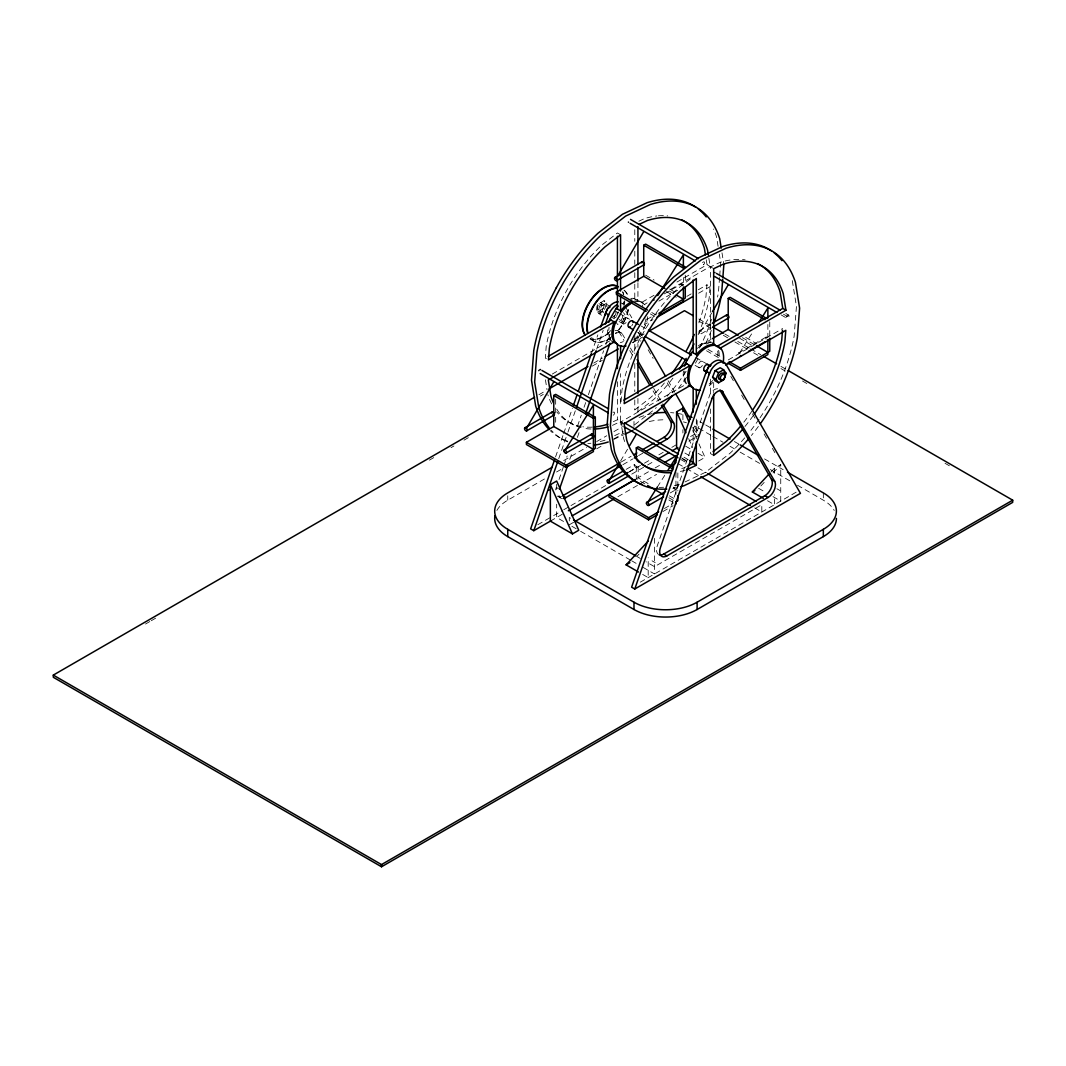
<?xml version="1.0" encoding="UTF-8"?>
<svg xmlns="http://www.w3.org/2000/svg" width="1066" height="1066" viewBox="0 0 1066 1066"><rect width="100%" height="100%" fill="white"/><g stroke="black" fill="none" stroke-linecap="round" stroke-linejoin="round"><path stroke-width="0.75" stroke-dasharray="5 3.75" d="M621.052 401.775L621.931 390.303A115.888 66.905 -60 0 1 677.63 288.739L693.167 276.707M698.137 334.737A115.888 66.905 -60 0 0 709.157 298.107L710.049 286.634L706.891 284.809L705.998 296.281A115.888 66.905 -60 0 1 698.576 323.731M719.563 277.493L718.417 292.377A133.89 77.298 -60 0 1 717.525 297.028M719.697 275.841L720.709 262.636L719.337 254.148M624.023 304.01L624.383 300.732M555.559 456.914L563.141 435.021M563.687 433.462L572.349 408.438M591.324 353.685L597.826 334.911M558.731 458.7L567.405 433.649M567.951 432.09L575.533 410.183M596.68 349.142L603.183 330.353M559.01 479.553L563.354 466.988M563.901 465.416L567.165 455.995M577.505 426.147L581.316 415.154M584.035 407.305L585.674 402.588M588.392 394.74L603.623 350.754M605.808 344.465L609.019 335.99A8.928 5.157 -60 0 1 610.325 334.084M569.777 459.393L572.495 451.531M577.399 437.393L579.025 432.689M596.44 310.126L598.959 303.623L604.009 300.705L607.473 302.717L602.437 305.622L599.905 312.138L602.437 315.723L598.959 313.724L596.44 310.126L599.905 312.138M604.515 309.513L606.527 304.303L604.009 300.705M616.508 316.429L618.52 311.219M615.055 320.879L617.574 324.477L622.624 321.559L625.156 315.056L623.463 312.658M647.728 316.655A24.545 14.178 -60 0 1 645.556 325.317L639.2 336.323A24.545 14.178 -60 0 1 632.778 342.546M620.559 461.072L628.021 448.386M700.882 331.353A1.786 1.026 60 0 0 698.99 331.526A1.786 1.026 60 0 0 700.882 333.885A1.786 1.026 60 0 0 700.882 331.353L711.648 313.031M739.604 352.979L751.97 333.325M657.402 487.002L665.357 474.37M636.828 556.479L639.04 554.107M771.118 471.838L774.422 468.294L780.738 464.643L780.738 501.087L772.45 496.303M760.857 485.963L764.175 482.405M773.01 472.931L780.738 464.643M672.913 378.124A115.888 66.905 -60 0 1 653.471 399.67L637.934 411.703L634.776 409.877L650.313 397.845A115.888 66.905 -60 0 0 664.611 382.707M634.776 424.668L654.071 409.717A133.89 77.298 -60 0 0 656.31 407.598M609.086 332.579C602.97 337.416 597.04 340.867 591.27 337.735M598.959 313.724L604.009 310.806M654.031 295.282L641.132 302.731A24.545 14.178 -60 0 1 642.865 306.555M676.95 282.05L707.038 264.674L710.196 266.5L670.074 289.659M644.29 304.556L647.155 302.891M664.318 293.856L681.6 283.876M658.895 301.105L677.616 290.298M552.321 374.046L609.632 340.96M646.849 319.467L656.856 313.697M686.877 296.361L691.168 293.883M698.31 289.765L706.891 284.809M645.556 325.317L644.29 324.597L652.858 319.64M698.603 293.23L710.049 286.634M538.943 394.713L544.699 391.382M593.695 363.093L602.343 358.109M634.043 339.801L644.13 333.978M145.522 624.036L149.853 621.531M151.292 620.705L155.609 618.2M429.411 460.126L435.181 456.794M451.038 447.653L453.916 445.988M464.003 440.165L469.773 436.833M540.382 396.072L543.26 394.407M592.256 366.118L602.343 360.295M632.604 342.812L642.691 336.989M699.363 330.713L710.875 324.064M701.148 333.805L711.222 327.982M700.855 345.291L710.929 339.468M706.611 344.158L710.929 341.653M738.711 352.886L766.081 337.083M624.676 441.564A115.888 66.905 -60 0 1 623.557 438.313L620.905 421.909L686.81 383.853L685.545 383.134A24.545 14.178 -60 0 1 683.812 368.916M728.305 359.895L782.631 328.541M563.701 460.592L586.646 447.334M596.693 441.537L606.727 435.741M613.909 431.597L622.517 426.627M496.863 510.441A44.625 25.771 0 0 1 507.749 500.181L546.485 477.808M556.532 472.011L563.701 467.881M596.693 448.826L600.997 446.334M613.909 438.886L623.943 433.089M621.172 462.031L631.139 456.261M622.904 464.669L632.871 458.913M638.574 455.622L642.851 453.157M626.168 469.36L634.816 464.363M629.393 471.625L636.602 467.454M537.837 524.712L552.241 516.397M553.68 515.558L562.328 510.574M563.767 509.735L569.537 506.417M570.976 505.577L606.994 484.79M628.607 472.305L643.011 463.99M644.45 463.164L650.22 459.832M658.855 454.836L663.185 452.344M671.82 447.36L679.029 443.19M690.555 436.54L696.325 433.209L699.469 435.035L687.943 441.684M550.362 521.127L564.047 513.226M631.765 474.13L646.169 465.815M647.608 464.976L654.817 460.818M636.535 478.661L649.407 471.225M655.137 467.921L660.853 464.616M573.588 522.3L569.297 524.778L569.297 517.49L572.136 519.129M617.934 496.689L637.961 485.123M639.4 484.297L656.563 474.383M698.683 461.005L704.999 457.354L698.976 443.936M670.194 492.958L675.951 489.64M664.424 508.495L673.072 503.512M662.985 511.52L673.072 505.697M640.266 582.183L797.315 491.519M638.84 221.222L644.277 218.677A115.888 66.905 -60 0 1 656.869 215.972M698.31 345.864A24.545 14.178 -60 0 1 709.263 342.066L710.516 342.786L710.516 266.86L720.016 262.396A115.888 66.905 -60 0 1 745.134 259.824M613.35 421.643L617.427 419.724L620.572 421.55L620.572 373.673M612.444 425.374L620.572 421.55M614.682 435.648L623.21 431.65M613.736 439.405L623.463 434.821M686.384 466.642L683.666 467.921A115.888 66.905 -60 0 1 678.895 469.24M684.958 481.952L705.452 472.318L729.824 453.45A133.89 77.298 -60 0 0 745.121 437.406M630.766 298.44A24.545 14.178 -60 0 1 633.51 298.333L642.798 302.717L645.556 305.276L637.108 299.439M633.51 298.333L642.798 302.717M709.263 342.066L712.848 343.172M710.516 266.86L712.621 268.072M785.815 313.484L788.64 315.123A1.786 1.026 -60 0 1 788.08 317.881A1.786 1.026 -60 0 1 786.535 316.988A1.786 1.026 -60 0 1 788.64 315.123M783.47 314.19L787.747 316.669M781.191 314.936L786.855 318.214M620.572 234.8L617.427 232.974L601.89 245.007A115.888 66.905 -60 0 0 546.192 346.583L545.312 358.043L548.47 359.868M681.227 284.702L682.493 285.421M645.623 275.188L654.124 280.105M669.701 289.086L673.952 291.551M669.221 291.005L674.885 294.269M666.383 291.551L676.297 297.281M745.694 337.389L757.02 343.932M742.376 337.669L755.128 345.024M739.551 338.215L752.29 345.571M698.883 318.987L711.835 326.476M724.787 333.951L730.543 337.282M737.752 341.426L749.265 348.076M750.704 348.915L760.778 354.725M780.938 366.371L786.695 369.689M698.883 321.172L711.835 328.661M723.348 335.31L727.665 337.802M734.874 341.959L747.826 349.435M753.582 352.766L757.899 355.258M780.938 368.556L786.695 371.874M802.525 381.015L806.842 383.507M945.036 463.297L949.366 465.789M651.766 312.525L656.016 314.976M650.353 313.897L656.016 317.162M707.931 349.382L720.669 356.737M706.518 350.754L719.257 358.109M620.212 302.464L623.37 304.29M606.527 304.303L610.005 306.302M601.104 302.864A3.571 2.065 -60 0 1 599.971 308.407A3.571 2.065 -60 0 1 596.88 306.622A3.571 2.065 -60 0 1 601.104 302.864L606.834 306.182M615.255 311.045L618.413 312.871A3.571 2.065 -60 0 0 615.095 314.537A3.571 2.065 -60 0 0 614.442 318.681M619.759 313.644L629.46 319.24M641.279 326.076L647.022 329.381M695.818 357.563L706.625 363.799M598.959 303.623L602.437 305.622M612.524 315.723L616.001 317.735M619.159 319.56L622.624 321.559M597.533 309.06L603.263 312.365M611.684 317.228L613.789 318.441M619.053 321.479L626.235 325.623M637.708 332.259L643.451 335.577M695.125 365.398L702.294 369.542M633.75 340.014A24.545 14.178 -60 0 0 637.934 335.603L639.2 336.323M640.866 340.6L640.546 341.2M615.109 330.593A8.928 5.157 -60 0 1 617.934 330.846L622.078 333.578L624.623 337.989M617.934 330.846L622.131 333.658M610.138 339.255L608.033 338.042L610.085 339.401M704.28 424.148L697.111 420.004L697.111 427.293L711.448 435.568M705.719 424.974L711.448 428.292M734.407 441.537L738.711 444.016M764.535 458.926L783.177 469.693M712.888 436.407L722.935 442.203M730.103 446.334L734.407 448.826M740.137 452.144L760.231 463.737M770.265 469.533L790.346 481.126M797.528 485.27L823.338 500.181A44.625 25.771 0 0 1 834.238 510.441M776.887 488.734L780.032 490.56M713.674 455.422L710.516 453.61L710.516 408.944M685.665 446.201L691.194 449.386M698.097 453.37L704.999 457.354M758.646 488.335L764.175 491.519M684.878 453.023L690.395 456.221M767.52 500.74L774.422 504.724L774.422 494.784M683.986 457.221L688.236 459.673M620.905 421.909L624.063 423.735M620.092 422.389L622.957 424.041M681.547 457.874L687.264 461.178M682.28 458.82L687.956 462.098M697.897 467.827L706.412 472.758M680.788 459.499L687.863 463.577M678.016 463.643L685.118 467.747M686.531 468.56L699.323 475.942M754.701 507.922L761.804 512.013L761.804 504.724L654.497 566.686L645.983 561.755M570.417 422.989L573.561 424.814M673.792 487.362A1.786 1.026 60 0 0 675.697 489.72A1.786 1.026 60 0 0 675.697 487.189A1.786 1.026 60 0 0 673.792 487.362L675.058 488.095M634.443 465.189A1.786 1.026 60 0 0 636.335 467.548A1.786 1.026 60 0 0 636.335 465.016A1.786 1.026 60 0 0 634.443 465.189L635.709 465.909M648.115 483.578L638.201 477.861L638.201 463.137M669.355 495.85L675.018 499.115M644.797 483.857L636.309 478.954L636.309 462.604M668.875 497.755L674.538 501.02M668.875 499.941L673.126 502.392M561.755 438.779L564.913 440.591M558.384 488.628L556.292 487.415A10.22 5.903 -60 0 0 555.586 490.507M557.331 496.063L560.489 497.875M652.046 560.809L655.204 562.635M637.455 556.838L640.306 558.477M563.568 521.474L556.665 517.49L556.665 504.231M571.856 526.258L578.758 530.242M580.65 531.334L630.366 560.023M631.778 560.849L637.455 564.127M643.144 567.405L654.497 573.961L654.497 537.53M642.665 574.427L648.195 577.612L648.195 557.731M612.564 341.959L609.805 339.401A24.545 14.178 -60 0 1 607.633 328.022M730.836 376.391L734.168 382.148M741.643 395.1L744.961 400.856M752.449 413.808L755.767 419.564M764.082 433.955L766.574 438.273M772.384 448.346L775.702 454.103M625.196 306.382L631.805 317.815M639.227 330.687L642.531 336.403M668.115 380.709L674.711 392.155M694.526 426.453L697.83 432.183M625.702 310.899L629.859 318.094M638.161 332.485L641.479 338.242M648.128 349.755L653.112 358.389M667.236 382.854L673.059 392.914M692.993 427.453L696.325 433.209M630.446 348.062L634.603 355.271M653.738 388.397L660.387 399.923M618.92 331.753L623.97 340.48M629.779 350.567L633.111 356.324M653.072 390.902L658.895 400.976M692.953 430.517L696.298 437.979M688.649 438.632L692.66 447.587M792.291 280.625L796.449 306.368L794.157 336.096A133.89 77.298 -60 0 1 759.991 417.859M721.988 252.829L723.654 263.115M718.071 246.313L716.552 236.905A133.89 77.298 -60 0 0 713.554 229.043M708.863 258.292L710.196 266.5M706.238 259.758L707.038 264.674M545.432 379.816L547.018 389.663M823.338 492.892L823.338 500.181M774.422 468.294L774.422 476.569M769.759 321.852L769.759 336.576M767.866 324.464L767.866 337.029M713.674 382.641L713.674 392.568M710.516 379.163L710.516 395.699M696.325 419.058L696.325 438.872M693.167 427.146L693.167 443.643M685.278 275.188L685.278 283.369M683.386 277.533L683.386 285.395M682.906 414.781L682.906 419.751M682.906 429.691L682.906 433.009M677.843 472.944L677.843 490.933M675.951 472.345L675.951 494.211M637.934 282.73L637.934 300.879A24.545 14.178 -60 0 0 633.75 301.292M637.934 335.603L637.934 347.183M637.934 398.457L637.934 411.703M634.776 229.736L634.776 241.289M634.776 251.19L634.776 264.395M634.776 272.656L634.776 282.557M634.776 284.209L634.776 299.066A24.545 14.178 -60 0 0 630.592 299.479M634.776 335.43L634.776 353.632M634.776 363.559L634.776 391.675M634.776 399.95L634.776 409.877M633.99 421.456L633.99 427.293M617.427 381.761L617.427 419.724M556.665 484.35L556.665 492.639M555.666 399.27L555.666 415.62M555.666 417.259L555.666 425.427M507.749 495.797L507.749 500.181M622.198 425.067A1.786 1.026 -60 0 1 620.932 424.335A1.786 1.026 -60 0 1 622.198 422.149M738.511 353.073A1.786 1.026 60 0 1 739.937 353.206M766.081 339.148A1.786 1.026 60 0 1 765.814 337.402A1.786 1.026 60 0 1 766.974 337.176M612.977 412.475A1.786 1.026 -60 0 1 614.562 412.968A1.786 1.026 -60 0 1 612.977 415.3M681.267 285.102A1.786 1.026 60 0 1 682 283.796A1.786 1.026 60 0 1 683.586 285.328M622.291 315.243A3.571 2.065 -60 0 1 621.638 319.387A3.571 2.065 -60 0 1 618.32 321.053M615.908 311.978A3.571 2.065 -60 0 1 612.817 317.335M603.689 312.471A3.571 2.065 -60 0 1 603.169 308.194A3.571 2.065 -60 0 1 607.14 306.502M623.983 290.165A29.701 17.149 -60 0 1 628.18 297.054M628.18 309.606A29.701 17.149 -60 0 1 615.428 333.338M612.27 336.243A29.701 17.149 -60 0 1 589.725 337.669M624.303 290.352A29.701 17.149 -60 0 1 628.5 297.241M628.5 309.793A29.701 17.149 -60 0 1 615.735 333.525M610.405 338.082A29.701 17.149 -60 0 1 590.031 337.855M622.571 291.831A29.701 17.149 -60 0 1 623.45 294.323M624.143 301.465A29.701 17.149 -60 0 1 623.903 304.13M610.698 330.607A29.701 17.149 -60 0 1 589.671 338.682M622.89 292.017A29.701 17.149 -60 0 1 623.77 294.509M624.449 301.651A29.701 17.149 -60 0 1 623.77 307.061M608.926 332.779A29.701 17.149 -60 0 1 589.991 338.855M591.017 429.012A115.888 66.905 -60 0 1 582.689 427.999M581.09 427.613A115.888 66.905 -60 0 1 555.573 407.185M592.296 427.146A115.888 66.905 -60 0 1 582.809 426.76M581.157 426.493A115.888 66.905 -60 0 1 556.745 411.876M551.642 403.934A115.888 66.905 -60 0 1 547.817 394.593M658.402 215.825A115.888 66.905 -60 0 1 667.716 215.892M610.365 338.988A24.545 14.178 -60 0 1 609.072 327.342M622.704 303.73A24.545 14.178 -60 0 1 624.969 302.078M626.102 322.492A3.571 2.065 -60 0 1 622.357 322.638A3.571 2.065 -60 0 1 625.276 317.575A3.571 2.065 -60 0 1 627.021 320.893M632.711 324.171A3.571 2.065 -60 0 1 631.778 325.77M711.502 319.32A133.89 77.298 -60 0 1 698.656 349.768M686.104 371.354A133.89 77.298 -60 0 1 666.183 397.325M605.102 440.151A133.89 77.298 -60 0 1 597.16 442.23M590.91 443.243A133.89 77.298 -60 0 1 587.846 443.523M567.538 441.137A133.89 77.298 -60 0 1 550.283 430.677M711.302 330.447A133.89 77.298 -60 0 1 705.465 344.105M697.91 358.896A133.89 77.298 -60 0 1 695.432 363.226M686.464 377.324A133.89 77.298 -60 0 1 676.683 390.489M567.738 441.87A133.89 77.298 -60 0 1 551.215 430.198M635.016 302.024A24.545 14.178 -60 0 1 639.2 301.611M646.023 318.761A24.545 14.178 -60 0 1 644.29 324.597M623.33 341.533A24.545 14.178 -60 0 1 620.345 342.652M751.956 411.09A115.888 66.905 -60 0 1 743.468 422.616M718.604 350.288A24.545 14.178 -60 0 1 719.057 357.843M686.118 382.707A24.545 14.178 -60 0 1 684.825 371.075M697.351 348.395A24.545 14.178 -60 0 1 706.332 343.199M753.302 415.527A115.888 66.905 -60 0 1 744.561 427M685.238 470.213A115.888 66.905 -60 0 1 678.895 471.745M717.671 351.074A24.545 14.178 -60 0 1 717.605 358.522M702.361 365.465A3.571 2.065 -60 0 1 698.297 366.984A3.571 2.065 -60 0 1 700.362 361.654A3.571 2.065 -60 0 1 703.014 363.772M759.045 419.231A133.89 77.298 -60 0 1 749.265 432.396M679.255 484.364A133.89 77.298 -60 0 1 672.899 485.963M663.598 487.242A133.89 77.298 -60 0 1 659.121 487.389M758.366 426.467A133.89 77.298 -60 0 1 751.397 435.488M677.643 487.442A133.89 77.298 -60 0 1 672.913 488.361M712.674 380.522A24.545 14.178 -60 0 1 707.264 385.546M712.901 382.388A24.545 14.178 -60 0 1 707.384 387.051M717.618 388.744A8.928 5.157 -60 0 0 709.996 394.3L657.282 545.712A10.22 5.903 -60 0 0 658.322 554.36M562.382 498.555A10.22 5.903 -60 0 1 558.731 492.332M616.628 333.112A8.928 5.157 -60 0 1 621.092 332.659M561.529 496.343A10.22 5.903 -60 0 1 558.211 496.529M649.247 421.523A44.625 25.771 0 0 1 665.544 419.751M683.399 421.896A44.625 25.771 0 0 1 686.411 422.736M694.672 425.987A44.625 25.771 0 0 1 697.111 427.293M639.054 417.486A44.625 25.771 0 0 1 653.991 413.328M670.541 412.622A44.625 25.771 0 0 1 673.859 412.902M677.097 413.328A44.625 25.771 0 0 1 683.399 414.607M703.587 264.674A1.786 1.026 -60 0 0 704.16 261.916A1.786 1.026 -60 0 0 702.041 263.782A1.786 1.026 -60 0 0 703.587 264.674M602.143 309.66A3.571 2.065 -60 0 0 603.263 304.13A3.571 2.065 -60 0 0 599.039 307.874A3.571 2.065 -60 0 0 602.143 309.66"/><path stroke-width="1.5" d="M722.721 279.305L721.575 294.189A133.89 77.298 -60 0 1 714.113 322.731M722.855 277.653L723.867 264.461M782.497 330.18L781.751 340.014A115.888 66.905 -60 0 1 752.849 409.757M608.073 316.269L609.899 312.072A13.485 7.782 -60 0 1 616.628 304.956M709.063 374.579L710.875 370.382A13.485 7.782 -60 0 1 724.36 362.6L726.186 364.692M712.128 398.311L713.154 396.126A8.928 5.157 -60 0 1 722.082 390.969L774.676 481.272A10.473 6.05 -60 0 1 768.053 497.476L666.89 555.879L663.745 554.053A10.22 5.903 -60 0 1 659.201 554.826M554.48 460.046L530.628 528.869L533.786 530.695L551.082 520.714M573.441 405.307L577.226 394.353M578.318 391.222L591.324 353.685M600.531 327.089L606.741 310.246A13.485 7.782 -60 0 1 618.24 301.851M533.786 530.695L557.651 461.831M576.626 407.052L596.134 350.701M605.355 324.091L608.566 314.843L605.408 313.018M559.437 489.227L567.605 465.669M585.567 413.835L610.045 343.145M706.398 371.328L631.618 587.179L634.776 589.005L800.459 493.345L725.693 363.826L721.202 360.774A13.485 7.782 -60 0 0 707.731 368.556L706.398 371.328L709.556 373.14L634.776 589.005M712.168 398.178L660.427 547.538A10.22 5.903 -60 0 0 666.89 555.879M604.955 315.056L607.473 308.54L610.005 307.088M705.945 373.353L708.464 366.851L710.995 365.398M712.568 377.177L715.099 370.675L720.15 367.757L723.614 369.769L726.146 373.353L723.614 379.869L718.564 382.774L715.099 380.775L712.568 377.177L716.046 379.19L718.564 382.774M716.046 379.19L718.564 372.674L723.614 369.769M608.806 322.292A24.545 14.178 -60 0 1 609.805 319.36L616.161 308.354A24.545 14.178 -60 0 1 618.2 306.022M626.022 345.93A24.545 14.178 -60 0 1 621.838 346.343L618.24 345.237L615.482 342.679A24.545 14.178 -60 0 1 615.482 322.638L621.838 311.632A24.545 14.178 -60 0 1 630.512 303.93M684.545 366.011A24.545 14.178 -60 0 1 685.545 363.08L691.901 352.086L697.577 355.364A24.545 14.178 -60 0 1 714.94 345.344L718.537 346.45L721.296 349.008A24.545 14.178 -60 0 1 723.028 363.213M700.322 389.969A24.545 14.178 -60 0 1 697.577 390.076L693.993 388.97L691.234 386.412A24.545 14.178 -60 0 1 691.234 366.371L697.577 355.364M526.431 428.385A1.786 1.026 60 0 0 524.539 428.559A1.786 1.026 60 0 0 526.431 430.917A1.786 1.026 60 0 0 526.431 428.385L553.774 381.855M616.401 278.159A1.786 1.026 60 0 0 614.496 278.319A1.786 1.026 60 0 0 616.401 280.678A1.786 1.026 60 0 0 616.401 278.159L643.731 231.615M608.966 480.819A1.786 1.026 60 0 0 607.074 480.993A1.786 1.026 60 0 0 608.966 483.338A1.786 1.026 60 0 0 608.966 480.819L619.732 462.484M629.673 445.561L636.309 434.275M712.474 311.618L728.211 284.822M657.775 295.562L683.386 254.867L683.386 268.112L685.278 267.02L645.623 244.127L643.731 245.22L643.731 276.281L616.361 292.084L616.361 294.269L646.103 311.445M565.167 450.012L593.416 405.107L593.416 451.598L566.059 467.401L526.404 444.509L526.404 442.323L553.774 426.52L593.416 449.412M759.032 322.105L767.866 308.074L767.866 318.001M647.688 502.432L657.402 487.002M668.009 470.159L675.951 457.527L675.951 462.497M638.521 572.029L626.102 564.86L648.195 541.168M763.376 498.355L752.343 491.972L768.906 474.21M634.137 429.425L657.229 411.543A133.89 77.298 -60 0 0 672.539 395.499M713.114 451.598L726.053 441.577A115.888 66.905 -60 0 0 741.403 425.174M556.319 287.554L556.319 287.78M614.869 277.506L642.238 261.703M616.654 280.598L644.024 264.794M548.177 356.404L611.071 320.08M658.895 313.311L685.278 298.08L685.278 286.634M658.895 315.496L683.386 301.358L683.386 286.967M615.482 342.679L614.229 341.946L548.324 380.002L550.975 396.405A115.888 66.905 -60 0 0 553.374 402.775M657.149 317.162L692.887 296.535M788.134 370.515L1012.7 500.181L1012.7 502.366L381.521 866.778L53.3 677.283L53.3 675.098L534.612 397.205M549.03 388.89L587.939 366.424M605.221 356.444L618.2 348.955M649.9 330.647L684.479 310.686L693.127 315.669M553.774 426.52L553.774 395.459L555.666 394.367L595.321 417.259L595.321 448.32L566.059 465.216L526.404 442.323M712.368 338.642L728.211 329.487L728.211 298.427L730.117 297.334L766.934 318.587M524.912 427.746L552.281 411.942M712.315 323.225L726.719 314.91M526.697 430.837L554.067 415.034M712.661 327.155L728.504 318.001M623.916 400.123L686.81 363.812M720.03 348.276L785.935 310.233L782.777 308.407L716.872 346.463L721.296 349.008M595.321 417.259L593.416 418.352L553.774 395.459M564.274 449.919L591.63 434.115M566.059 453.01L593.416 437.207M748.625 351.287L765.122 341.76M691.234 386.412L689.968 385.679L624.063 423.735L626.715 440.138A115.888 66.905 -60 0 0 671.194 472.691M725.746 365.025L785.789 330.353L784.896 341.826A115.888 66.905 -60 0 1 754.208 414.221M552.228 467.214L507.749 492.892A44.625 25.771 0 0 0 507.749 529.322L507.749 536.611L633.99 609.499A44.625 25.771 0 0 0 697.111 609.499L823.338 536.611A44.625 25.771 0 0 0 836.424 518.396M729.171 361.64L740.497 368.183L769.759 351.287L769.759 338.215M727.758 363.013L740.497 370.368L767.866 354.565L767.866 340.174M550.362 484.684L556.665 481.046L578.758 530.242L572.455 533.879L550.362 521.127L550.362 484.684L572.455 533.879M679.362 449.839L676.59 448.24L676.59 411.809L682.906 408.158L688.929 421.576M636.309 459.326L636.309 447.88L638.201 446.787L673.592 467.228M619.746 462.844L562.755 495.757L565.899 497.569L621.478 465.496M633.99 454.622L636.842 452.97M642.545 449.692L653.938 443.11M656.789 441.457L663.918 437.353A10.473 6.05 -60 0 0 670.541 421.15L661.386 405.307M634.297 458.087L637.148 456.448M645.69 451.504L667.063 439.165A10.473 6.05 -60 0 0 673.685 422.975L662.879 404.241M607.447 480.166L623.29 471.025M609.232 483.258L627.954 472.451M568.365 510.734L628.873 475.796M657.695 459.153L669.221 452.504M672.1 450.838L677.869 447.507M572.149 515.837L635.109 479.487M665.144 462.138L676.59 455.528M657.229 514.838L648.581 519.835L608.939 496.943L608.939 494.757L634.856 479.78M575.014 521.474L613.643 499.168M670.874 466.122L675.164 463.643M646.795 502.339L665.53 491.533M648.581 505.431L663.585 496.783M608.939 494.757L648.581 517.65L658.668 511.827M626.102 564.86L629.886 562.675M752.343 491.972L754.861 490.52M663.745 554.053L764.908 495.65A10.473 6.05 -60 0 0 771.531 479.46L719.91 390.063L723.121 391.968M507.749 529.322L633.99 602.21A44.625 25.771 0 0 0 697.111 602.21L823.338 529.322A44.625 25.771 0 0 0 823.338 492.892L787.481 472.185M53.3 675.098L381.521 864.579L1012.7 500.181M639.294 224.313L647.422 220.489A115.888 66.905 -60 0 1 707.544 250.097L708.33 255.014M624.916 434.142L632.871 430.411M687.743 466.002L693.167 463.457L696.325 465.282L696.325 442.163M686.824 469.733L696.325 465.282M612.564 341.959L616.161 343.065M688.303 385.692L691.901 386.798M630.512 219.396L698.497 258.638M630.153 223.314L695.298 260.917M716.419 273.416L780.152 310.219M714.633 276.507L776.941 312.485M643.731 245.22L683.386 268.112M728.211 298.427L765.042 319.68M643.731 276.281L664.971 288.553M676.297 295.095L683.386 299.173M728.211 329.487L738.125 335.217M756.54 345.837L767.866 352.38M713.274 327.302L723.348 333.125M763.656 356.39L776.621 363.866M689.968 385.679A24.545 14.178 -60 0 1 689.968 365.638L624.21 403.601L625.089 392.128A115.888 66.905 -60 0 1 680.788 290.565L696.325 278.532L696.325 354.632A24.545 14.178 -60 0 1 713.674 344.611L714.94 345.344M616.361 292.084L647.515 310.073M616.161 308.354L621.838 311.632M723.827 372.021L726.146 373.353M632.671 321.106L638.414 324.41M648.461 330.22L691.514 355.071M707.304 364.186L710.169 365.851M715.099 370.675L718.564 372.674M629.1 327.289L633.404 329.767M644.89 336.403L686.504 360.428M703.733 370.368L706.598 372.034M609.805 319.36L615.482 322.638M685.545 363.08L691.234 366.371M621.838 346.343L620.572 345.624L620.572 358.829M697.577 390.076L696.325 389.343L696.325 404.201M712.888 429.118L730.103 439.059M740.137 444.855L758.792 455.622M670.541 421.15L673.685 422.975M771.531 479.46L774.676 481.272M663.918 437.353L667.063 439.165M764.908 495.65L768.053 497.476M541.968 370.448L608.539 408.878M540.182 373.553L608.166 412.795M624.503 422.882L678.322 453.956M689.649 460.485L693.899 462.937M707.837 473.57L756.127 501.446M624.143 426.786L677.949 457.86M700.735 476.755L750.437 505.457M636.309 447.88L673.126 469.133M591.27 434.941L592.523 435.661M647.635 485.496L663.212 494.491M573.548 519.942L636.042 556.026M712.848 343.172L715.606 345.73M643.358 337.829L665.637 376.431M675.538 393.581L690.395 419.311M637.095 359.588L652.072 385.519M637.268 363.533L649.74 385.132M676.59 411.809L685.971 432.676M548.657 490.2L549.137 489.907M785.935 310.233L783.283 293.816A115.888 66.905 -60 0 0 723.174 264.221L713.674 268.685L713.674 344.611M782.777 308.407L780.125 292.004A115.888 66.905 -60 0 0 757.526 263.595M721.229 248.125L719.71 238.717A133.89 77.298 -60 0 0 650.247 204.525L625.635 216.092L601.277 234.96A133.89 77.298 -60 0 0 536.931 352.313L534.652 382.041L538.81 407.772A133.89 77.298 -60 0 0 549.123 427.746M705.452 254.827L704.386 248.271A115.888 66.905 -60 0 0 681.787 219.863M823.338 529.322L823.338 536.611M740.497 368.183L740.497 370.368M713.674 394.22L713.674 455.422L729.211 443.389A115.888 66.905 -60 0 0 742.456 429.518M697.111 602.21L697.111 609.499M693.167 280.012L693.167 352.806M693.167 387.531L693.167 412.289M693.167 451.904L693.167 463.457M682.906 408.158L682.906 411.476M677.843 495.85L677.843 500.754L675.951 501.846L675.951 504.031M648.581 517.65L648.581 519.835M637.934 226.605L637.934 264.568M637.934 267.872L637.934 281.078M637.934 352.14L637.934 393.501M633.99 602.21L633.99 609.499M620.572 291.045L620.572 234.8L605.035 246.832A115.888 66.905 -60 0 0 549.35 348.395L548.47 359.868L614.229 321.905A24.545 14.178 -60 0 0 614.229 341.946M620.572 296.015L620.572 310.899A24.545 14.178 -60 0 1 632.271 301.771M617.427 236.292L617.427 275.987M617.427 279.305L617.427 309.087M617.427 343.798L617.427 368.556M566.059 465.216L566.059 467.401M381.521 864.579L381.521 866.778M714.74 272.523A1.786 1.026 -60 0 1 715.006 272.603M740.83 355.511A1.786 1.026 60 0 1 740.244 356.057M768.24 339.361A1.786 1.026 60 0 1 768.066 339.987M726.399 316.122A1.786 1.026 60 0 1 727.398 314.896A1.786 1.026 60 0 1 728.878 317.055A1.786 1.026 60 0 1 727.612 317.908M591.31 435.341A1.786 1.026 60 0 1 592.416 434.142A1.786 1.026 60 0 1 593.789 436.514A1.786 1.026 60 0 1 592.203 436.887M538.77 370.662A1.786 1.026 -60 0 1 539.036 370.288M539.996 369.582A1.786 1.026 -60 0 1 540.555 369.635M551.948 413.168A1.786 1.026 60 0 1 553.054 411.969A1.786 1.026 60 0 1 554.427 414.341A1.786 1.026 60 0 1 552.841 414.714M628.527 222.301A1.786 1.026 -60 0 1 628.407 222.021M653.898 300.146A1.786 1.026 60 0 1 654.031 299.866M641.919 262.929A1.786 1.026 60 0 1 642.811 261.65A1.786 1.026 60 0 1 644.357 263.582A1.786 1.026 60 0 1 643.464 264.848M721.096 379.19A3.571 2.065 -60 0 1 718.564 377.724A3.571 2.065 -60 0 1 721.096 373.353A3.571 2.065 -60 0 1 723.614 374.819M585.301 335.11A29.701 17.149 -60 0 1 590.697 300.639A29.701 17.149 -60 0 1 618.333 286.781M587.619 333.032A29.701 17.149 -60 0 1 594.588 303.997A29.701 17.149 -60 0 1 617.201 287.94M587.939 333.218A29.701 17.149 -60 0 1 594.895 304.17A29.701 17.149 -60 0 1 617.507 288.126M584.981 334.937A29.701 17.149 -60 0 1 590.391 300.452A29.701 17.149 -60 0 1 618.014 286.594M693.979 343.905A115.888 66.905 -60 0 1 689.369 352.846M686.224 358.376A115.888 66.905 -60 0 1 679.375 369.182M607.9 426.933A115.888 66.905 -60 0 1 593.949 429.025M694.326 334.457A115.888 66.905 -60 0 1 686.211 351.02M682.253 357.923A115.888 66.905 -60 0 1 671.633 373.82M607.926 424.188A115.888 66.905 -60 0 1 593.802 427.04M608.26 441.977A133.89 77.298 -60 0 1 594.068 445.055M630.512 326.889A3.571 2.065 -60 0 1 627.994 325.436A3.571 2.065 -60 0 1 630.512 321.066A3.571 2.065 -60 0 1 633.044 322.518M698.337 209.056A133.89 77.298 -60 0 1 706.225 216.931M549.15 429.545A133.89 77.298 -60 0 1 535.652 405.959L531.494 380.229L533.773 350.487A133.89 77.298 -60 0 1 598.119 233.134L622.491 214.266L647.089 202.7A133.89 77.298 -60 0 1 695.805 207.204M672.619 470.426A115.888 66.905 -60 0 1 642.025 464.363M639.413 462.497A115.888 66.905 -60 0 1 636.948 460.405M774.089 252.789A133.89 77.298 -60 0 1 781.964 260.664M641.785 484.35A133.89 77.298 -60 0 1 611.391 449.679L607.234 423.948L609.525 394.22A133.89 77.298 -60 0 1 673.859 276.867L698.23 257.999L722.841 246.433A133.89 77.298 -60 0 1 771.544 250.936M706.265 370.622A3.571 2.065 -60 0 1 703.733 369.169A3.571 2.065 -60 0 1 706.265 364.799A3.571 2.065 -60 0 1 708.783 366.251M760.298 423.788A133.89 77.298 -60 0 0 797.315 337.922L799.607 308.181L795.449 282.45A133.89 77.298 -60 0 0 725.999 248.258L701.388 259.824L677.017 278.692A133.89 77.298 -60 0 0 612.683 396.032L610.392 425.774L614.549 451.504A133.89 77.298 -60 0 0 666.743 489.067M749.331 437.993A133.89 77.298 -60 0 1 732.982 455.275L708.61 474.143L683.999 485.71A133.89 77.298 -60 0 1 680.814 486.642M565.899 497.569A10.22 5.903 -60 0 1 563.501 498.488M653.991 413.328A44.625 25.771 0 0 1 665.544 412.462M687.863 415.913A44.625 25.771 0 0 1 692.047 417.486M507.749 536.611A44.625 25.771 0 0 1 494.93 515.704M646.436 503.165A1.786 1.026 60 0 0 648.328 505.524A1.786 1.026 60 0 0 648.328 502.992A1.786 1.026 60 0 0 646.436 503.165M563.901 450.731A1.786 1.026 60 0 0 565.793 453.09A1.786 1.026 60 0 0 565.793 450.572A1.786 1.026 60 0 0 563.901 450.731M723.388 379.656A3.571 2.065 -60 0 0 724.52 374.126A3.571 2.065 -60 0 0 720.296 377.87A3.571 2.065 -60 0 0 723.388 379.656"/></g></svg>
